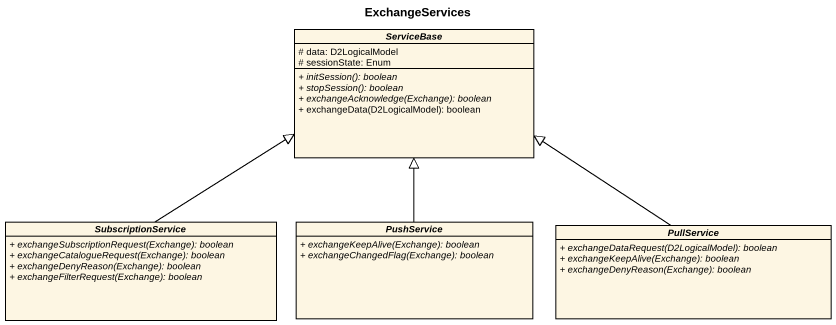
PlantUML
@startuml
title ExchangeServices
hide circle
hide empty members
skinparam classAttributeIconSize 0
abstract class ServiceBase {
  # data: D2LogicalModel
  # sessionState: Enum
  {abstract} + initSession(): boolean
  {abstract} + stopSession(): boolean
  {abstract} + exchangeAcknowledge(Exchange): boolean
  + exchangeData(D2LogicalModel): boolean
}
abstract class SubscriptionService {
  {abstract} + exchangeSubscriptionRequest(Exchange): boolean
  {abstract} + exchangeCatalogueRequest(Exchange): boolean
  {abstract} + exchangeDenyReason(Exchange): boolean
  {abstract} + exchangeFilterRequest(Exchange): boolean
}
abstract class PushService {
  {abstract} + exchangeKeepAlive(Exchange): boolean
  {abstract} + exchangeChangedFlag(Exchange): boolean
}
abstract class PullService {
  {abstract} + exchangeDataRequest(D2LogicalModel): boolean
  {abstract} + exchangeKeepAlive(Exchange): boolean
  {abstract} + exchangeDenyReason(Exchange): boolean
}
SubscriptionService -up-|> ServiceBase
PushService -up-|> ServiceBase
PullService -up-|> ServiceBase
@enduml
